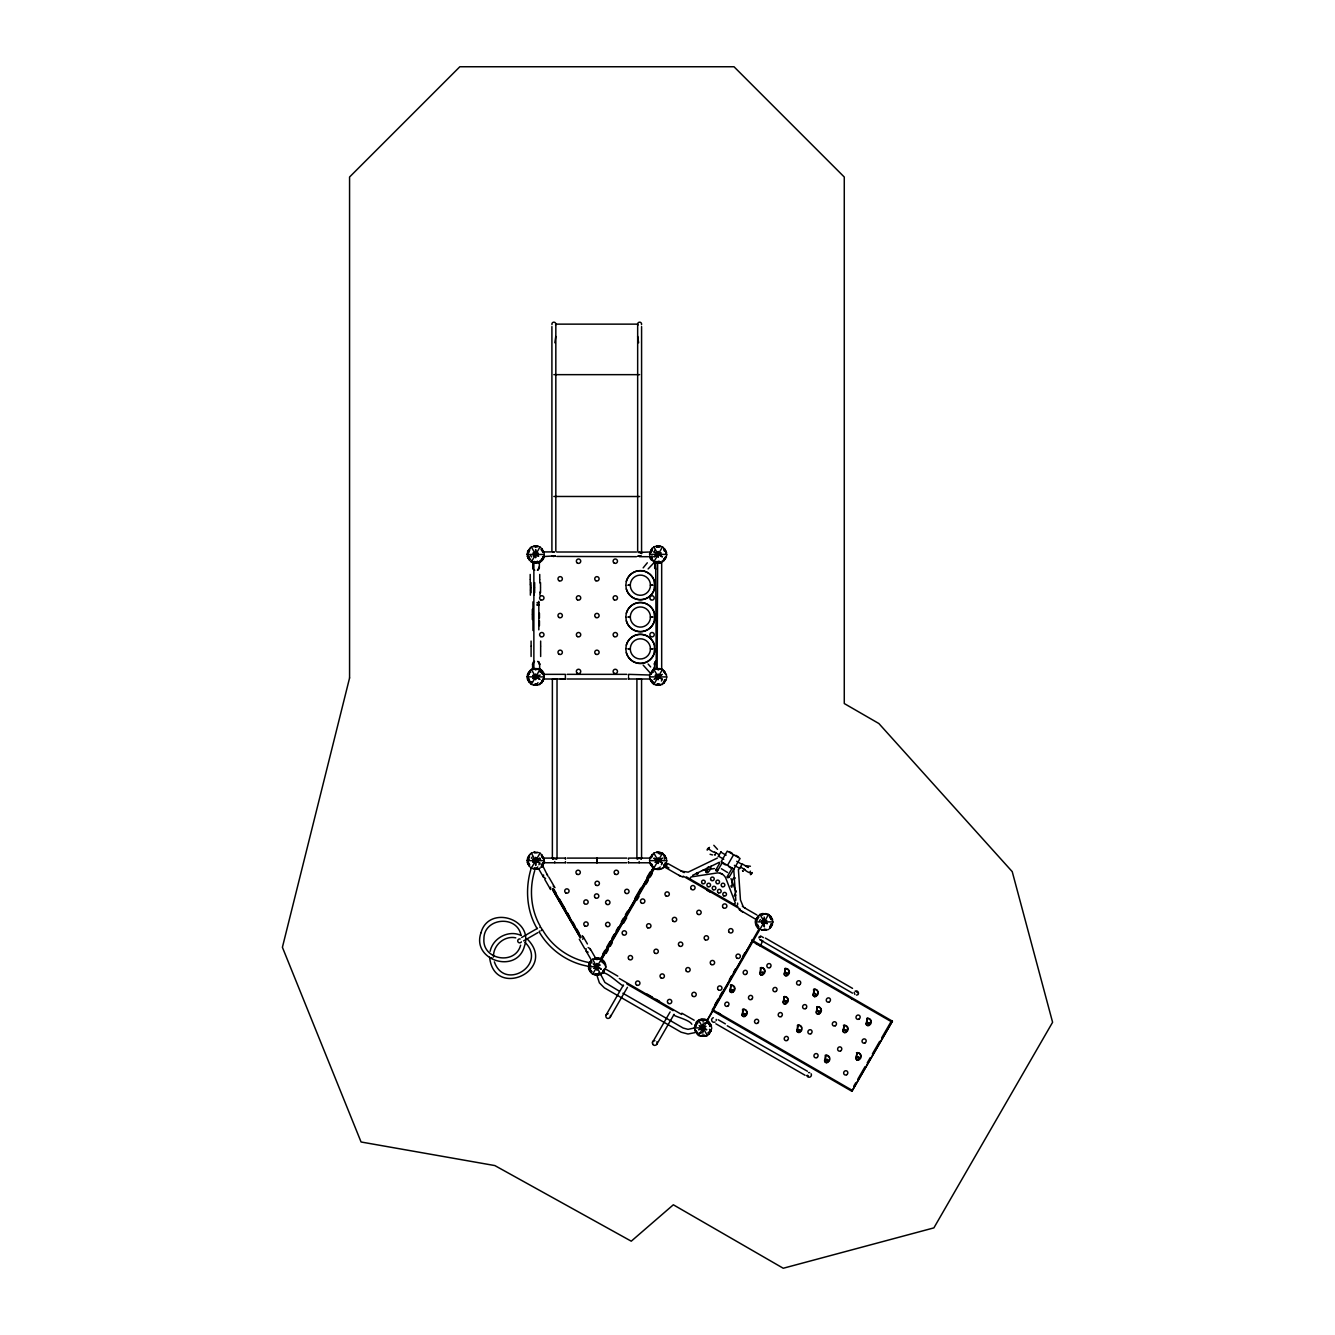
<?xml version="1.0" encoding="UTF-8"?>
<svg xmlns="http://www.w3.org/2000/svg" width="1335" height="1335" viewBox="0 0 1335 1335"><rect width="100%" height="100%" fill="white"/><g stroke="black" fill="none" stroke-linecap="round" stroke-linejoin="round"><path stroke-width="1.5" d="M529.311 681.768L528.527 680.082L529.628 682.936L529.327 680.216M529.327 672.306L528.276 673.841M542.01 550.804L542.01 549.586M542.01 681.484L543.061 679.966M542.01 672.022L542.811 673.708M547.884 876.127L542.01 864.329M542.01 857.003L542.01 855.785M590.621 971.58L589.836 969.911L590.938 972.764L589.853 970.946L592.072 971.58M590.637 963.052L590.637 962.118M603.32 971.313L604.371 969.777M603.32 963.052L603.32 961.851M641.568 858.555L641.568 679.165M651.83 559.265L651.029 557.579M651.83 550.721L651.83 549.803M651.83 681.768L651.029 680.082L652.131 682.936L651.83 680.216L651.43 681.768L653.266 681.768M651.83 673.224L651.83 672.306M651.83 865.531L651.83 864.312M651.83 856.069L650.779 857.587L652.548 854.183L649.911 858.438C649.861 855.034 653.649 858.388 651.029 856.603M654.35 669.502L654.834 662.027M654.567 562.569L655.618 569.377M655.669 562.152L656.286 668.718A10.029 7.559 35.5 0 0 655.585 668.985L654.617 669.286L654.35 667.717M654.918 568.46L654.767 561.401M664.513 681.484L665.564 679.966L663.795 683.37L666.432 679.098L664.062 681.484M664.513 672.022L665.314 673.708M664.513 558.981L665.564 557.446L663.795 560.867L665.347 558.547M664.513 550.738L664.513 549.519M664.513 865.247L664.513 864.329M664.513 855.785L665.314 857.471M696.72 1032.839L696.72 1031.621M696.736 1024.295L696.736 1023.378M709.402 1032.556L710.47 1031.037M709.419 1023.094L710.22 1024.779M757.913 926.774L757.112 925.105M757.93 917.312L756.878 918.847M534.484 669.219L534.484 669.219A10.029 7.559 35.5 0 0 533.85 669.386L533.499 669.502M717.629 870.737L717.229 869.435L715.894 869.819L716.294 871.154L717.479 870.954L722.452 862.393M703.044 1031.254L703.094 1024.629M764.288 918.58L764.187 926.49M527.075 554.793L527.125 553.491M527.075 677.245L527.125 675.927M527.075 860.992L527.125 859.69M544.196 555.427L544.263 554.108M544.196 677.863L544.263 676.545M588.385 967.057L588.435 965.756M605.506 967.675L605.573 966.373M649.578 554.726L649.628 553.424M649.578 677.245L649.628 675.927M649.578 860.992L649.628 859.69M666.716 555.36L666.782 554.042M666.716 677.863L666.782 676.545M666.716 861.626L666.782 860.307M694.484 1028.317L694.534 1026.999M711.605 1028.935L711.672 1027.616M755.677 922.251L755.727 920.95M772.798 922.869L772.865 921.567M535.752 549.87L535.635 557.746L535.652 554.492L531.363 546.966M535.585 865.247L535.702 857.32L535.736 865.531M538.723 569.394L539.307 566.991M539.457 669.452L539.524 668.151M654.584 563.003L654.651 562.085L654.651 563.12M654.367 664.263L656.219 660.975L655.335 661.459M735.902 895.101L734.267 895.885L734.867 894.166M532.849 562.519L533.316 569.211M538.339 569.811L537.438 570.262L539.357 567.141M539.59 668.301C539.006 670.787 541.042 661.726 537.671 661.409L538.556 661.893M654.45 664.163L654.35 663.278M752.239 872.556C747.266 877.329 754.575 872.406 750.487 873.04A4.889 1.335 30 0 1 744.496 869.569L743.512 868.801M533.299 662.127L532.548 664.546L534.484 661.376L533.583 661.86M758.981 937.954L760.549 935.968L763.403 937.621M854.166 992.339L854.851 994.425M493.533 957.028C492.832 945.43 504.396 935.318 515.794 937.837M539.307 568.042L539.39 561.718M732.181 868.05L727.358 876.411L727.708 877.729L729.06 877.379L740.074 858.488L727.275 851.113L721.15 861.709L733.95 869.102M544.33 861.325L541.877 866.749M544.546 861.592L542.06 866.932M625.915 584.897L626.282 581.409A14.585 14.585 0 0 1 654.45 581.409L654.45 588.952A14.585 14.585 0 0 1 626.282 588.952L625.915 585.481M625.898 648.593L626.282 645.122A14.585 14.585 0 0 1 654.45 645.122L654.384 652.648A14.585 14.585 0 0 1 626.282 652.665L625.831 648.593M650.462 585.181L652.598 585.181L650.462 585.181A10.079 10.079 0 0 0 635.327 576.453A10.079 10.079 0 0 0 635.327 593.925A10.079 10.079 0 0 0 650.462 585.181L652.615 585.181M650.462 617.037L652.598 617.037L650.462 617.037A10.079 10.079 0 0 0 635.327 608.309A10.079 10.079 0 0 0 635.327 625.765A10.079 10.079 0 0 0 650.462 617.037L652.615 617.037M654.817 585.481L654.367 588.935A14.501 14.501 0 0 1 626.365 588.935M650.462 648.893L652.598 648.877L650.462 648.893A10.079 10.079 0 0 0 635.327 640.149A10.079 10.079 0 0 0 635.327 657.621A10.079 10.079 0 0 0 650.462 648.893L652.615 648.893M658.422 561.418L658.272 562.669L659.674 561.518M535.418 669.769L535.569 668.618L538.456 668.802M535.919 684.021L535.769 685.172L537.171 684.037M657.921 669.769L658.072 668.618L660.975 668.802M596.728 959.581L596.912 958.43L594.843 958.73M658.422 684.021L658.188 685.105L660.391 685.155L657.137 684.304M597.229 973.849L597.079 975.001L598.481 973.849M702.811 1020.841L702.978 1019.69L705.865 1019.857L704.046 1019.656M703.328 1035.092L703.161 1036.194L702.043 1035.376M531.43 867.483C525.055 887.491 526.274 910.453 537.137 928.643M534.751 870.587C529.01 888.943 530.713 909.886 540.458 926.54M554.843 342.795L555.76 336.453M528.727 552.189L528.46 550.354M542.878 558.514L543.912 556.662L541.276 560.934L543.245 557.846L542.594 556.712M541.693 680.7L542.878 681L542.594 679.165M541.71 866.582L543.061 864.83L541.042 864.362M665.397 558.447C662.677 557.579 666.632 559.365 666.432 556.595L664.062 558.981M604.154 969.394L602.586 973.182C606.257 971.797 601.618 968.993 604.204 970.762M665.381 864.763L666.432 862.861L663.795 867.133L665.915 863.962L665.097 862.911M709.836 1030.336L710.253 1032.105L708.685 1034.441L711.321 1030.169L709.803 1032.556L707.967 1032.556M770.562 925.255L770.996 926.507M490.129 951.288C492.882 938.038 508.635 929.611 521 935.418M729.06 877.379L729.027 876.411M760.533 945.931L762.686 940.508M708.485 866.732C701.309 874.559 710.003 875.026 711.104 866.131M664.329 559.065L665.748 556.361M541.559 865.247L543.545 862.694M541.559 866.448L543.896 862.794M543.545 874.959L543.545 877.295L545.564 878.463M550.587 887.158L550.587 889.494L544.763 879.415M586.115 948.701L586.115 951.021L590.838 959.197M650.996 551.338L650.596 552.289A7.843 7.843 0 0 0 650.329 554.325M707.5 872.372L707.116 871.054M730.846 885.856C733.683 891.763 729.661 876.561 735.368 878.029M732.631 991.688L732.281 991.972A1.902 1.786 -60 0 1 730.145 989.118L731.163 984.98A3.671 3.438 -60 0 1 732.631 991.688L733.132 991.972A3.671 3.438 -60 0 0 731.663 985.263L730.379 985.23M733.082 991.988L732.765 992.255A1.902 1.786 -60 0 1 730.629 989.402L730.812 985.397M746.565 1013.632A3.671 3.438 -60 0 1 744.863 1015.852L744.496 1016.135A1.902 1.786 -60 0 1 742.36 1013.282L743.395 1009.143A3.671 3.438 -60 0 1 746.732 1012.698M764.02 972.881A3.671 3.438 -60 0 1 762.686 974.233L762.335 974.517A1.902 1.786 -60 0 1 760.199 971.663L761.234 967.525A3.671 3.438 -60 0 1 764.404 972.014M743.078 1009.677L743.879 1009.427A3.671 3.438 -60 0 1 745.347 1016.135L744.997 1016.419A1.902 1.786 -60 0 1 742.861 1013.565L742.544 1009.26M760.867 967.925L761.718 967.808A3.671 3.438 -60 0 1 763.186 974.517L762.836 974.8A1.902 1.786 -60 0 1 760.7 971.947L760.383 967.641M787.049 975.084L786.682 975.368A1.902 1.786 -60 0 1 784.546 972.514L785.581 968.376A3.671 3.438 -60 0 1 787.049 975.084L787.533 975.368A3.671 3.438 -60 0 0 786.065 968.659L784.73 968.509M787.483 975.401L787.183 975.651A1.902 1.786 -60 0 1 785.047 972.798L785.214 968.793M785.948 1003.186L785.581 1003.469A1.902 1.786 -60 0 1 783.445 1000.616L784.479 996.477A3.671 3.438 -60 0 1 785.948 1003.186L786.432 1003.469A3.671 3.438 -60 0 0 784.98 996.761L783.678 996.744M786.398 1003.503L786.081 1003.753A1.902 1.786 -60 0 1 783.945 1000.9L784.129 996.895M801.033 1030.386A3.671 3.438 -60 0 1 799.698 1031.721L799.348 1032.005A1.902 1.786 -60 0 1 797.212 1029.151L798.23 1025.013A3.671 3.438 -60 0 1 801.501 1027.633M797.879 1025.43L798.731 1025.297A3.671 3.438 -60 0 1 800.199 1032.005L799.832 1032.289A1.902 1.786 -60 0 1 797.696 1029.435L797.429 1025.28M817.604 993.624A3.671 3.438 -60 0 1 815.885 995.843L815.535 996.127A1.902 1.786 -60 0 1 813.399 993.273L814.417 989.135A3.671 3.438 -60 0 1 817.37 990.887M814.066 989.552L814.917 989.419A3.671 3.438 -60 0 1 816.386 996.127L816.019 996.411A1.902 1.786 -60 0 1 813.883 993.557L813.566 989.268M817.804 1013.916A1.902 1.786 -60 0 1 816.586 1010.779L817.621 1006.64A3.671 3.438 -60 0 1 819.089 1013.348L819.573 1013.632A3.671 3.438 -60 0 0 818.105 1006.924L816.77 1006.757M819.523 1013.649L819.223 1013.916A1.902 1.786 -60 0 1 817.087 1011.062L817.304 1007.191M829.269 1059.64A3.671 3.438 -60 0 1 827.55 1061.859L827.199 1062.143A1.902 1.786 -60 0 1 825.063 1059.289L826.081 1055.151A3.671 3.438 -60 0 1 829.352 1057.771M825.731 1055.568L826.582 1055.434A3.671 3.438 -60 0 1 828.05 1062.143L827.683 1062.426A1.902 1.786 -60 0 1 825.547 1059.573L825.23 1055.267M843.269 1029.318L844.287 1025.197A3.671 3.438 -60 0 1 845.756 1031.905L845.389 1032.189A1.902 1.786 -60 0 1 843.269 1029.335L843.77 1029.602A1.902 1.786 -60 0 0 845.889 1032.472L846.256 1032.189A3.671 3.438 -60 0 0 844.788 1025.48L843.436 1025.313M843.77 1029.602L843.987 1025.747M868.952 1024.88L868.584 1025.163A1.902 1.786 -60 0 1 866.448 1022.31L867.483 1018.171A3.671 3.438 -60 0 1 868.952 1024.88L869.435 1025.163A3.671 3.438 -60 0 0 867.984 1018.455L866.682 1018.421M869.402 1025.18L869.085 1025.447A1.902 1.786 -60 0 1 866.949 1022.593L867.133 1018.588M860.124 1057.987A3.671 3.438 -60 0 1 858.789 1059.339L858.422 1059.623A1.902 1.786 -60 0 1 856.302 1056.753L857.32 1052.614A3.671 3.438 -60 0 1 860.508 1057.12M542.878 680.95L541.292 683.37L543.912 679.098L542.844 680.917M542.878 864.713L541.292 867.133L543.912 862.861L542.844 864.679M771.48 925.956L772.514 924.12L771.446 925.923L770.946 923.72M720.082 873.24L722.469 873.958M520.633 945.197C515.21 965.672 482.085 959.882 483.921 938.789C483.854 917.612 517.346 914.609 521.034 935.468M892.414 1021.175L851.88 1091.279L892.414 1021.175L751.739 939.94M528.91 552.089L530.045 547.984L527.408 552.239L529.327 549.87M528.91 674.525L530.045 670.42L527.408 674.692L528.944 672.306L530.763 672.306M541.593 680.933L542.811 680.95L541.559 681.484M529.361 857.32L528.56 856.569L530.045 854.183L527.408 858.438L529.611 856.82M542.878 864.73L542.594 862.911M589.386 963.319L590.938 962.885M529.244 556.411L528.326 557.98L529.628 560.5L529.211 557.563M531.347 561.935L539.891 547.15M542.594 551.639L541.71 548.418L544.079 552.823L541.576 549.586M536.703 562.385L537.438 561.151M534.4 669.352L537.237 668.568M528.743 679.699L529.244 678.847M531.347 684.371L539.774 669.82M542.594 674.092L541.71 670.854L544.079 675.26L541.576 672.022M537.438 683.587L537.988 682.619M654.934 550.254L653.916 552.023L662.427 556.762M656.903 546.833L660.975 546.282L658.122 546.098L658.989 546.599M651.246 557.196L652.131 560.433L651.096 558.564L652.314 557.196M651.48 556.778L652.014 555.877M653.85 561.868L662.477 546.966M531.397 858.288L532.098 857.087M534.617 852.715L538.456 852.564M528.977 863.044L528.326 864.179L529.628 866.699L529.211 863.762M531.347 868.134L539.991 853.182M542.594 857.838L541.71 854.617L544.079 859.022L541.576 855.785M536.703 868.584L532.865 868.768M536.937 868.201L537.705 866.882M538.906 864.78L539.557 863.662M656.903 669.352L659.757 668.568M653.85 684.371L662.494 669.419M659.674 684.037L659.023 685.172L655.368 685.005M661.409 681.034L662.06 679.915M593.09 963.703L601.234 969.093M590.053 969.527L590.821 968.192M602.803 953.941L604.855 950.37M606.908 946.815L609.995 941.475M612.047 937.904L614.1 934.35M616.169 930.779L618.222 927.224M621.309 921.884L623.362 918.313M625.414 914.759L627.467 911.204M634.676 898.722L640.833 888.042M647.008 877.362L650.095 872.022M597.279 959.565L596.879 958.43L594.776 958.463L600.75 959.181L653.616 867.633L650.062 862.794L628.702 862.76M653.883 867.583L600.85 959.448L599.115 958.73M600.95 959.765L654.083 867.533M653.866 868.084L662.494 853.182M592.657 974.183L601.201 959.414M654.5 868.401L601.551 959.648M606.14 953.407L608.193 949.853M610.245 946.298L612.298 942.744M623.578 923.186L626.666 917.863M636.928 900.09L638.981 896.536M646.157 884.087L648.209 880.533M650.262 876.978L652.314 873.424M604.121 963.52L603.019 960.666L605.406 965.088C604.538 961.15 602.319 964.421 603.72 961.851L602.886 961.851M664.329 859.173L664.863 858.255M665.097 857.838L664.213 854.617L665.264 856.536L664.079 857.854M598.748 973.399L599.298 972.447M659.44 868.201L660.208 866.882M661.409 864.78L662.427 863.027L653.916 858.288M606.157 1014.9L623.378 985.046C624.713 989.318 608.076 971.947 602.953 972.931M610.178 1017.22L627.45 987.316M718.23 856.569L721.05 851.697M715.894 869.819L719.765 863.128M727.475 865.364L733.599 854.75M727.375 877.412L727.241 876.828M739.44 868.835L742.26 863.945L748.451 867.516L745.314 865.681L750.42 866.248M749.769 872.422L750.487 871.154M652.832 1041.851L670.103 1011.947M656.87 1044.17L674.092 1014.333C670.137 1015.551 689.394 1019.289 691.847 1024.245M756.311 919.648L739.023 909.502M762.502 915.209L763.42 913.641M701.809 1020.424L704.096 1020.557M757.579 924.304L756.928 925.439L758.23 927.959L757.913 925.222M759.648 920.75L760.333 919.548M696.152 1030.77L697.037 1034.008L695.986 1032.122L697.638 1032.839M715.026 1004.421L718.113 999.097M720.166 995.543L722.218 991.988M729.394 979.54L731.447 975.985M733.499 972.431L735.552 968.876M742.727 956.444L744.78 952.89M706.866 1020.691L758.981 929.027L760.266 928.693M712.189 1010.044L752.289 941.108M706.966 1021.091L759.298 930.462M759.932 929.377L768.593 914.425M698.739 1035.443L707.4 1020.491M770.946 919.515L771.613 918.38L770.312 915.86L772.681 920.282L770.996 917.045M709.502 1026.014L710.404 1024.446L709.102 1021.926L709.419 1024.646M765.539 929.46L761.467 930.011L766.474 930.161M704.58 1035.109L703.144 1036.26L702.777 1035.126M853.666 1086.373L855.752 1082.768M857.821 1079.164L865.097 1066.565M867.183 1062.96L870.303 1057.554M872.372 1053.949L879.665 1041.35M881.734 1037.746L891.096 1021.542M736.269 890.896L736.202 892.08M643.153 567.876L647.308 562.803M637.212 859.273L639.181 858.105L641.217 859.223M542.661 864.596L541.393 866.265A7.843 7.843 0 0 0 543.245 862.744M582.727 939.306L583.412 937.671L582.244 935.651M652.014 549.586L651.38 550.387A7.843 7.843 0 0 1 652.631 548.785M705.781 871.421L706.883 870.971M542.811 558.514L541.559 559.048M651.046 856.586L652.281 856.069M665.281 864.746L664.062 865.247M604.138 970.745L605.222 968.926L602.869 971.313M757.596 920.082L756.678 918.513L758.647 915.443L756.027 919.698L757.546 917.312L758.847 917.312M709.119 1031.805L710.771 1031.304L709.469 1029.318M648.126 568.927L654.417 562.285M542.744 550.27L541.109 549.786M665.514 550.871L664.213 548.351L666.582 552.757L665.297 550.17L664.513 551.071M664.079 672.022L666.582 675.26C663.929 671.004 665.481 675.009 664.213 670.854L665.514 673.374M664.63 857.554L665.297 856.436L666.599 859.022L664.079 855.785M710.153 1023.795L706.866 1023.094M597.079 958.013L600.65 958.88L653.316 867.683L651.096 864.83L652.131 864.446M590.637 970.028L589.886 970.895L590.938 970.495M770.612 918.58L771.363 917.796M757.129 917.846L757.963 918.563M727.258 1025.764L807.425 1071.254M856.469 1052.748L857.821 1052.915A3.671 3.438 -60 0 1 859.289 1059.623L858.922 1059.907A1.902 1.786 -60 0 1 856.786 1057.053M786.115 972.547L786.415 973.832L786.782 972.531M826.632 1059.322L826.916 1060.607L827.299 1059.306M857.721 1056.919L858.822 1057.187L857.821 1058.004M737.604 903.094L737.604 904.796M553.591 858.388L552.723 859.223A2.32 2.32 0 0 1 553.591 858.388L556.728 859.273M555.393 555.861L544.68 556.478M653.983 556.895L658.122 554.392L662.093 556.762M653.983 679.398L657.855 677.045M662.36 674.392L655.268 678.53M655.268 862.293L657.855 860.808M662.36 858.155L655.301 862.277M594.108 968.392L599.849 965.021M535.352 554.609C527.425 559.231 543.912 549.686 535.986 554.292M535.352 677.045L532.798 678.58L540.224 675.026M763.954 922.068C756.061 926.674 771.78 917.612 765.088 921.417M521.651 937.487L537.504 928.326M523.62 940.875L537.871 932.648M594.809 959.097L595.811 958.513L590.137 948.701L588.134 947.533M528.276 551.388L529.327 550.788M657.371 562.168L659.223 562.319M536.47 669.102L534.617 668.968M534.851 684.688L536.703 684.822M658.989 669.102L657.12 668.968L657.638 563.003M657.371 684.688L659.223 684.822M529.327 856.987L528.276 857.587L528.51 856.603M597.78 958.93L595.927 958.78M596.161 974.5L598.013 974.65M771.663 924.971L769.678 926.507M703.879 1020.174L702.026 1020.04M702.26 1035.76L704.112 1035.893M596.962 966.757L594.108 968.342M658.989 553.892L661.075 552.757L654.15 556.612M536.486 676.394L538.572 675.26M658.989 676.394L661.075 675.26M658.989 860.157L662.193 858.438M599.882 965.072L596.995 966.673L588.385 966.707M700.207 1029.585L705.981 1026.331L698.522 1029.836M531.08 547.183L532.231 546.566M653.583 547.116L654.734 546.516M661.609 562.269L662.777 561.668M531.08 669.619L532.231 669.019M539.106 684.772L540.258 684.171M653.583 669.619L654.734 669.019M661.609 684.772L662.777 684.171M531.08 853.382L532.231 852.765M539.106 868.534L540.258 867.934M653.583 853.382L654.734 852.765M661.609 868.534L662.777 867.934M592.39 959.448L593.541 958.83M600.416 974.583L601.584 973.999M759.665 914.642L760.833 914.024M767.692 929.777L768.86 929.193M698.472 1020.691L699.64 1020.09M539.674 858.438L532.798 862.277L539.857 858.155L540.542 859.356M640.9 556.211L638.113 556.211M717.379 858.038L688.192 872.139L681 871.154M692.565 875.359L719.348 862.26M785.18 1000.582C783.228 1002.702 788.551 1002.151 785.531 1000.566M814.967 993.323C815.535 994.642 816.803 993.507 815.251 994.592M607.024 1014.016L608.193 1013.682M653.699 1040.966L654.868 1040.632M492.064 957.963L490.88 957.812M538.622 562.085L539.307 563.554M555.26 678.931L554.042 678.898M855.151 991.087C858.188 989.402 860.274 995.209 856.486 995.126M664.213 550.654L665.264 550.27L664.079 549.519M541.71 673.157L542.844 672.74L542.01 673.574L541.109 672.223M552.106 555.861L555.126 556.094M638.147 552.473L648.626 552.039M638.13 556.228L640.867 556.228M529.628 558.247L528.927 559.332L528.527 557.646M652.264 559.265L651.029 558.597L651.714 557.496M529.628 680.683L528.927 681.768L531.864 681.768M529.628 864.446L528.927 865.531L528.527 863.845M709.119 1024.179L710.253 1023.811L711.488 1026.331L710.17 1023.845M694.534 1027.95L688.009 1029.352L683.203 1028.05L622.911 993.24M694.968 1032.622L688.009 1034.024L681.15 1032.205L604.371 987.867L599.382 982.86L596.628 974.383M658.188 562.586L660.391 562.636L657.554 562.519L656.903 561.384M658.222 685.189L657.871 684.054M659.44 853.666L658.072 852.381L660.975 852.564M655.368 868.768L659.023 868.918L658.172 867.984L657.554 868.768L660.391 868.901L658.188 868.851M552.907 552.056L554.609 552.056M639.899 678.898L638.681 678.931M702.477 870.42L714.409 868.551M638.864 552.123L641.568 553.257L641.584 326.591M594.659 958.046L600.55 958.563M594.726 958.296L596.912 958.246M594.893 958.88L599.081 958.88M533.449 668.651L535.569 668.668L533.449 668.651M655.969 668.651L659.206 669.486M766.474 930.145L763.453 929.694M655.952 668.651L658.155 668.685L658.472 669.736M659.507 561.434L657.888 561.518L658.272 562.669M556.745 552.006L636.528 552.023M656.586 562.736L658.172 562.686L655.368 562.502M534.083 685.239L535.769 685.172L532.865 685.005M537.254 852.314L536.286 852.531M534.083 869.002L537.888 868.901L534.634 868.05M599.765 958.613L596.879 958.43L598.013 959.314M594.175 974.817L599.181 974.967L596.361 974.834L595.71 973.699M656.603 685.222L658.172 685.189M659.757 852.314L658.172 852.364M656.603 868.985L658.172 868.952M765.239 913.591L767.058 913.808L762.051 913.657L764.888 913.791M595.393 975.051L597.079 975.001L596.678 973.866M536.52 562.719L532.865 562.569L537.888 562.702L535.051 562.569L534.4 561.434M542.878 551.939L553.758 551.889M553.858 374.651L639.615 374.651M553.858 496.47L639.615 496.52M658.756 563.003L661.676 563.003L661.676 668.968L659.957 668.968M536.987 602.569L538.823 602.569M536.987 604.204L538.823 604.204M536.987 605.272L538.823 605.272M539.59 664.596L539.524 663.679L539.524 664.697M538.522 669.119L533.866 669.119L533.866 562.536M567.125 674.342L626.816 674.342M565.239 678.998L544.046 678.998L544.046 674.342L565.373 674.342L565.373 678.998L560.316 678.998M567.041 678.998L626.899 678.998M628.702 678.998L649.895 678.998M565.373 858.105L544.046 858.105L544.046 862.76L565.239 862.76M567.125 858.105L626.816 858.105M649.895 858.105L628.568 858.105L628.535 859.273M567.041 862.76L626.899 862.76M652.281 549.803L649.911 552.189L652.131 550.554M649.745 554.375L666.599 554.392M527.025 554.442L544.296 554.459M639.498 556.678L648.626 556.695M529.761 559.332L530.746 559.332M654.3 667.867L654.35 668.702M540.041 672.022L541.092 672.022M653.266 672.306L651.447 672.306L649.911 674.692C652.832 671.388 649.878 674.676 652.548 670.42L650.779 673.841M527.075 676.878L544.296 676.912M649.745 676.895L666.599 676.912M527.025 860.641L544.296 860.658M649.745 860.641L666.599 860.658M652.264 865.531L649.745 862.277L652.131 866.699L649.845 862.861M769.694 917.028L771.413 918.714M755.627 921.901L772.898 921.918M758.831 926.774L757.162 926.023M601.351 961.834L602.402 961.834M592.072 962.118L590.254 962.118L588.718 964.504L591.355 960.232L589.803 962.568L590.671 963.369M702.994 1023.094L705.03 1023.094M697.654 1023.378L696.353 1023.378L694.817 1025.764L697.454 1021.492L695.485 1024.562L696.403 1026.148M695.135 1027.967C708.051 1026.915 711.522 1034.074 699.139 1025.597M699.273 1032.839L700.491 1032.839M701.109 1032.839L703.144 1032.839M636.511 556.678L556.745 556.428M734.133 904.446L735.318 902.961L725.623 877.696A9.295 9.295 0 0 0 717.696 872.873L691.029 876.928L689.861 878.947M712.523 854.934L710.07 854.283M659.19 546.616L656.152 546.749A7.843 7.843 0 0 1 660.208 546.749M588.134 952.189L586.115 951.021M761.351 940.207L759.715 939.49M528.443 550.404L529.611 550.621M709.469 847.391C704.58 854.45 708.802 844.938 709.052 849.11A4.889 1.335 30 0 0 715.059 852.581L716.211 853.048M529.611 673.057L528.46 672.79L528.727 674.626M664.213 864.496L665.331 864.696M537.438 669.202L537.671 669.252A10.029 7.559 -35.5 0 1 538.305 669.419L538.556 669.502M590.103 962.719C570.546 959.515 552.356 947.082 542.544 929.844M587.116 966.056C567.358 962.368 549.202 949.385 539.223 931.947M701.993 1019.489L703.361 1020.808M706.682 1019.773L704.446 1019.089A8.944 8.944 0 0 0 696.069 1022.276M639.515 552.023L641.718 553.641M552.39 556.094L553.758 556.545M760.516 974.583L761.417 975.034M813.716 996.21L814.617 996.644M783.779 1003.553L784.68 1003.987M730.462 992.038L731.363 992.489M856.619 1059.69L857.521 1060.14M825.38 1062.209L826.282 1062.66M713.808 845.289L717.512 849.344M684.204 872.623L667.767 863.511L665.447 867.533L679.799 875.827M678.948 875.326L682.986 877.145M553.207 886.073L554.843 887.725M759.164 936.886L760.232 937.337M756.378 944.145L757.362 944.563M758.964 945.263L760.249 945.814M721.401 868.735L727.592 872.506M655.285 675.26L662.427 679.265M539.924 679.265L532.765 675.26L539.59 679.265M539.924 863.027L532.765 859.006L539.59 863.027M700.174 1026.331L703.044 1027.933M681.835 1013.198L694.183 1020.224M654.584 868.751L654.868 868.901A8.944 8.944 0 0 0 665.347 865.931L668.935 867.934M729.377 851.613L732.114 853.198M735.852 855.351L738.589 856.92M720.8 852.114L726.106 855.184M736.72 861.309L742.026 864.379M714.609 852.114L719.248 854.8M740.474 867.049L745.114 869.736M718.48 856.152L723.77 859.223M734.383 865.347L739.69 868.401M722.652 863.278L725.372 864.863M729.11 867.016L731.847 868.601M744.396 907.75L756.828 914.926M686.34 876.845L737.871 906.598M683.17 876.144L740.074 909.001M706.983 890.328L710.537 892.381M765.356 938.054L852.531 988.384M856.302 991.755L858.338 992.94M760.199 939.857L852.514 993.157M851.363 998.53L852.498 999.181M752.039 941.242L891.43 1021.742M856.302 1056.753L856.97 1053.031M712.873 1009.877L851.93 1090.161M713.04 1011.112L851.93 1091.296M718.18 1019.74L725.372 1023.878M807.375 1075.259L808.359 1075.826M715.86 1023.778L805.088 1075.292M605.306 968.91L617.821 976.135M647.091 994.091L652.414 997.162M655.969 999.214L659.523 1001.267M619.307 978.472L681.601 1014.433M626.866 983.962L673.074 1010.645M619.357 991.187L604.905 982.443L592.69 959.281M657.12 546.449L658.188 547.066M535.669 547.133L534.818 546.182L538.472 546.349L535.619 546.165L536.47 546.666M764.254 929.227L765.305 929.844M758.981 929.027L758.714 928.86A8.944 8.944 0 0 1 755.41 920.549M533.116 568.894L532.849 568.042M655.335 675.226L662.093 679.265M538.839 662.16L539.524 663.629M594.142 965.038L600.9 969.077M662.177 546.783L663.278 547.467M653.065 561.301L654.167 562.018M539.674 546.849L540.775 547.534M530.562 561.367L531.664 562.068M662.177 669.286L663.278 669.986M653.065 683.804L654.167 684.521M539.674 669.286L540.775 669.986M530.562 683.804L531.664 684.521M768.259 914.291L769.377 914.992M662.177 853.048L663.278 853.732M759.164 928.81L760.266 929.527M653.065 867.566L654.167 868.284M539.674 853.048L540.775 853.732M530.562 867.566L531.664 868.284M707.066 1020.357L708.184 1021.041M600.984 959.097L602.085 959.798M591.872 973.616L592.974 974.333M654.25 552.023L658.122 554.392L653.883 546.949M662.093 863.027L654.25 858.288M533.816 569.778L534.718 570.262L533.533 569.511M742.343 906.181L745.247 908.234M739.874 909.986L742.661 912.122M652.982 867.75L649.594 862.927M546.716 874.108L547.567 874.959M718.113 1012.564L719.014 1013.265M719.932 1013.966L720.85 1014.667M761.601 972.798L763.169 972.214L761.434 972.481M651.864 551.055L650.963 550.287L652.548 547.917L650.579 550.988L651.246 552.123M602.152 959.431L603.854 961.033A8.944 8.944 0 0 1 605.823 967.591M651.263 674.125L643.153 665.097M540.692 670.654L542.728 673.274M650.662 666.933L648.126 664.046M650.979 558.531L649.761 556.011L651.08 558.497M527.726 939.523C557.413 970.328 493.967 999.765 489.611 957.195M525.055 942.41C547.517 964.354 504.663 991.538 494.367 961.867M654.651 566.574L654.651 567.592M532.849 566.958L532.765 562.97M664.346 549.586L664.964 550.404A7.843 7.843 0 0 0 663.712 548.785M743.194 906.665L740.441 899.873L738.405 869.502M769.694 917.228L770.295 918.146M548.802 877.078L554.626 887.158M583.095 936.503L587.417 943.962M554.159 889.828L556.211 893.382M559.298 898.722L565.473 909.419M567.525 912.973L569.578 916.544M572.665 921.884L574.717 925.439M576.787 929.01L578.839 932.564M553.324 889.127L581.092 937.203M553.057 889.143L579.891 935.635M552.79 889.177L579.74 935.852M552.39 889.21L580.541 937.971M553.04 890.578L579.674 936.719M538.823 869.118L543.545 877.295M579.273 939.172L584.88 948.901M653.866 669.419L658.172 676.895M759.949 914.425L764.271 921.901M530.462 555.193L531.48 556.962M653.866 853.165L658.172 860.658M536.703 669.486L535.635 668.685L535.969 669.736M531.363 669.419L535.669 676.895M534.634 684.304L537.888 685.155L535.368 684.054M698.756 1020.474L707.383 1035.459M531.363 853.165L535.669 860.658M590.304 964.888L590.854 965.856M528.493 857.971L529.261 859.306M665.347 551.355L665.748 552.289A7.843 7.843 0 0 1 666.015 554.325L665.748 552.306M590.137 948.701L590.454 949.869M656.887 1041.801L657.187 1042.985A2.436 2.436 0 0 1 656.002 1045.055L654.817 1045.388A2.436 2.436 0 0 1 652.631 1044.154M652.815 1044.22L652.515 1043.035M730.963 878.58L735.401 890.161M638.631 342.795L637.663 336.27M654.817 584.897L654.367 581.426A14.501 14.501 0 0 0 626.365 581.426M625.915 617.321L626.282 620.808A14.585 14.585 0 0 0 654.45 620.808L654.45 613.266A14.585 14.585 0 0 0 626.282 613.266L625.831 617.337M654.817 616.753L654.367 613.282A14.485 14.485 0 0 0 626.382 613.282M610.445 1015.418L610.512 1016.035A2.436 2.436 0 0 1 609.311 1018.104L608.143 1018.438A2.286 2.286 0 0 1 606.123 1017.27L605.823 1016.085A2.436 2.436 0 0 1 606.524 1014.4M532.615 669.135L532.615 663.645M539.307 562.552L539.357 563.403M733.783 870.019L735.819 900.324M764.187 917.028L764.338 926.79M703.044 1024.646L703.094 1031.287M535.585 549.569L535.685 554.108M658.188 554.042C658.155 544.83 658.188 563.821 658.155 554.743M658.188 676.545C658.155 667.333 658.188 686.34 658.155 677.245M658.188 860.307C658.155 851.096 658.188 870.086 658.155 861.008M535.685 676.545C535.635 667.333 535.685 686.34 535.635 677.245M654.918 616.737L654.45 620.808A14.485 14.485 0 0 1 626.382 620.792M654.918 648.593L654.45 652.665A14.501 14.501 0 0 1 626.365 652.648M649.895 675.026L628.568 674.342L628.568 676.077M639.181 861.592L639.181 862.76M637.663 551.171L637.663 324.138L555.827 324.138L555.827 551.171M636.912 679.165L636.912 858.388M628.568 677.279L628.568 678.998M628.535 861.592L628.535 862.76M597.129 858.105L597.129 862.76M596.812 858.105L596.812 862.76M565.406 858.105L565.406 859.273M565.406 861.592L565.406 862.76M557.029 679.165L557.029 858.388M554.759 861.592L554.759 862.76M552.373 679.165L552.373 858.555M551.906 326.591L551.906 551.171M540.658 641.05L540.658 645.956M540.658 646.34L540.658 656.503M540.525 582.594L540.525 587.5M540.525 587.884L540.525 592.773M539.74 574.434L539.74 579.34M539.774 579.757L539.774 582.894M539.924 592.039L539.924 595.16M539.44 613.249L539.44 618.155M539.44 620.792L539.44 625.681M538.823 601.317L538.823 629.853M534.651 582.594L534.651 587.5M534.651 587.884L534.651 592.773M534.033 592.072L534.033 595.16M532.949 601.851L532.949 630.504M532.331 609.294L532.331 614.167M532.331 614.634L532.331 619.507M530.98 582.594L530.98 587.5M530.98 587.884L530.98 592.773M531.096 641.05L531.096 645.956M531.096 646.34L531.096 656.503M530.362 584.997L530.362 589.886M530.362 590.27L530.362 595.16M530.195 574.434L530.195 579.34M530.212 579.774L530.212 584.663M664.964 864.513A7.843 7.843 0 0 1 663.712 866.131M652.631 866.131A7.843 7.843 0 0 1 651.38 864.513M650.596 858.555A7.843 7.843 0 0 1 654.25 853.799M658.172 852.748A7.843 7.843 0 0 1 665.748 858.555M537.688 868.284A7.843 7.843 0 0 1 533.633 868.284M528.877 864.629A7.843 7.843 0 0 1 528.093 858.689M541.209 855.168A7.843 7.843 0 0 1 543.245 858.689M604.605 968.776A7.843 7.843 0 0 1 593.107 973.532M591.488 972.297A7.843 7.843 0 0 1 591.488 961.2M595.01 959.164A7.843 7.843 0 0 1 599.065 959.164M602.569 961.2A7.843 7.843 0 0 1 604.605 964.721M771.847 923.87A7.843 7.843 0 0 1 769.811 927.391M766.29 929.41A7.843 7.843 0 0 1 764.271 929.677M758.714 927.391A7.843 7.843 0 0 1 756.695 923.87M756.695 919.815A7.843 7.843 0 0 1 758.714 916.294M760.349 915.042A7.843 7.843 0 0 1 771.847 919.815M710.704 1030.019A7.843 7.843 0 0 1 707.049 1034.792M705.147 1035.576A7.843 7.843 0 0 1 701.092 1035.576M699.206 1034.792A7.843 7.843 0 0 1 695.552 1030.019M695.552 1025.964A7.843 7.843 0 0 1 699.206 1021.208M701.092 1020.424A7.843 7.843 0 0 1 705.147 1020.424M707.049 1021.208A7.843 7.843 0 0 1 710.704 1025.964M543.245 556.345A7.843 7.843 0 0 1 539.59 561.117M537.688 561.902A7.843 7.843 0 0 1 535.669 562.168M533.633 561.902A7.843 7.843 0 0 1 531.747 561.117M528.093 556.345A7.843 7.843 0 0 1 528.877 550.404M533.633 546.749A7.843 7.843 0 0 1 537.688 546.749M541.209 548.785A7.843 7.843 0 0 1 543.245 552.289M664.964 558.247A7.843 7.843 0 0 1 662.093 561.117M660.208 561.902A7.843 7.843 0 0 1 656.136 561.902M654.25 561.117A7.843 7.843 0 0 1 651.38 558.247M626.365 645.139A14.501 14.501 0 0 1 654.384 645.139M652.314 1042.919A2.436 2.436 0 0 1 653.516 1040.866M709.536 1024.863A7.159 7.159 0 0 1 710.12 1026.632M543.245 678.981A7.843 7.843 0 0 1 539.59 683.754M537.688 684.538A7.843 7.843 0 0 1 533.633 684.538M528.093 678.981A7.843 7.843 0 0 1 530.129 671.422M533.633 669.386A7.843 7.843 0 0 1 537.688 669.386M539.59 670.17A7.843 7.843 0 0 1 543.245 674.926M664.964 680.75A7.843 7.843 0 0 1 662.093 683.62M660.208 684.404A7.843 7.843 0 0 1 656.136 684.404M654.25 683.62A7.843 7.843 0 0 1 651.38 680.75M651.38 672.907A7.843 7.843 0 0 1 654.25 670.036M656.136 669.252A7.843 7.843 0 0 1 660.208 669.252M662.093 670.036A7.843 7.843 0 0 1 664.964 672.907M811.096 1073.741A2.32 2.32 0 0 1 809.978 1077.061A2.32 2.32 0 0 1 806.841 1075.509M808.476 1072.656A2.32 2.32 0 0 1 809.694 1072.656M715.109 1021.993A2.32 2.32 0 0 1 711.805 1020.875A2.32 2.32 0 0 1 713.341 1017.737M716.194 1019.373A2.32 2.32 0 0 1 716.194 1020.574M817.688 991.755A3.671 3.438 -60 0 1 817.754 992.689M521.384 941.859A1.952 1.952 0 0 1 518.848 942.66A1.952 1.952 0 0 1 517.846 940.207A1.952 1.952 0 0 1 520.183 938.989M539.841 927.291A1.952 1.952 0 0 1 541.226 930.628M539.841 931.213A1.952 1.952 0 0 1 539.34 931.146M551.972 324.639A1.952 1.952 0 0 1 554.125 322.186A1.952 1.952 0 0 1 555.56 325.123M641 555.994A1.952 0.985 0 0 1 638.23 555.994M555.243 555.994A1.952 0.985 0 0 1 552.473 555.994M637.913 325.123A1.952 1.952 0 0 1 639.365 322.186A1.952 1.952 0 0 1 641.518 324.639M658.706 853.516A7.159 7.159 0 0 1 660.541 853.899M539.323 668.668A8.944 8.944 0 0 1 544.029 673.641M652.832 669.653A8.944 8.944 0 0 1 654.868 668.518M651.146 559.866A8.944 8.944 0 0 1 649.945 557.863M544.029 557.513A8.944 8.944 0 0 1 539.323 562.486M596.962 965.756C596.945 979.423 597.029 956.294 596.962 965.756M544.263 860.307L544.196 861.626L544.263 860.307M696.419 873.274C697.504 876.828 699.557 870.804 696.486 873.107M630.287 585.181L628.151 585.181L630.287 585.181M630.287 617.037L628.151 617.037L630.287 617.037M630.287 648.893L628.151 648.893L630.287 648.893M731.38 989.585L732.665 989.903L731.38 989.585M731.88 989.869L733.165 990.186L731.947 989.702M743.612 1013.749L745.381 1014.35L743.612 1013.749M744.096 1014.033L744.83 1013.549L744.096 1014.033M786.282 973.265L787.567 973.582L786.282 973.265M785.18 1001.367L785.914 1000.883L785.18 1001.367M798.447 1029.619L800.216 1030.219L798.447 1029.619M798.947 1029.902L799.014 1029.736M817.838 1011.246L819.607 1011.847L817.838 1011.246M818.322 1011.529L819.056 1011.046L818.322 1011.529M826.799 1060.04L828.084 1060.357L826.799 1060.04M844.504 1029.802L846.273 1030.403L844.504 1029.802M858.038 1057.52L859.306 1057.837L858.038 1057.52M867.7 1022.777L869.469 1023.378L867.7 1022.777M868.201 1023.061L868.918 1022.577L868.201 1023.061M480.984 932.781C471.205 960.332 516.728 974.583 524.405 946.365C534.2 918.814 488.66 904.563 480.984 932.781M349.57 677.946L282.403 947.299L361.067 1141.992L494.851 1165.572L631.255 1241.183L673.341 1204.787L783.245 1268.25L933.883 1227.883L1052.597 1022.276L1012.23 871.638L878.864 723.52L844.271 703.545L844.271 177.021L734 66.75L459.841 66.75L349.57 177.021L349.57 677.946M665.397 680.95L664.43 680.199L665.397 680.95M771.446 926.056L769.878 928.392L771.446 926.056M540.258 561.718L539.106 562.335L540.258 561.735M707.667 1035.242L706.499 1035.843L707.667 1035.242M703.161 1036.244L705.28 1036.227L703.161 1036.244M534.651 546.098L533.449 546.215L535.569 546.232L534.701 546.115M657.154 546.032L655.969 546.148L658.155 546.182L657.154 546.032M534.651 852.297L533.449 852.414L535.569 852.431L534.701 852.314M657.154 852.297L655.969 852.414L658.155 852.448L657.154 852.297M702.06 1019.606L700.858 1019.723L702.11 1019.623M703.061 1036.26L700.274 1036.077L703.061 1036.26M533.232 553.057L538.539 556.144L533.232 553.057M761.834 920.516L767.141 923.603L761.834 920.516M699.073 1035.593L697.955 1034.892L699.073 1035.576M695.952 1032.189L694.651 1029.602L695.885 1032.105M650.979 681.034L649.745 678.53L651.08 681.05M757.078 926.056L755.844 923.536L757.078 926.056M528.476 558.597L527.242 556.078L528.577 558.614M528.476 681.034L527.242 678.53L528.577 681.05M528.476 864.796L527.242 862.277L528.577 864.813M589.786 970.862L588.551 968.342L589.786 970.862M532.849 567.992L532.782 567.075L532.849 567.959M595.093 897.621A2.203 2.203 0 0 0 598.764 896.636A2.203 2.203 0 0 0 596.077 893.933A2.203 2.203 0 0 0 595.093 897.621M606.657 904.362A2.203 2.203 0 0 0 609.962 902.46A2.203 2.203 0 0 0 606.657 900.558A2.203 2.203 0 0 0 606.657 904.362M606.657 926.407A2.203 2.203 0 0 0 609.962 924.504A2.203 2.203 0 0 0 606.657 922.602A2.203 2.203 0 0 0 606.657 926.407M584.43 903.611A2.203 2.203 0 0 0 588.101 902.627A2.203 2.203 0 0 0 585.414 899.94A2.203 2.203 0 0 0 584.43 903.611M596.111 885.305A2.203 2.203 0 0 0 599.415 883.386A2.203 2.203 0 0 0 596.111 881.484A2.203 2.203 0 0 0 596.111 885.305M577.02 874.275A2.203 2.203 0 0 0 580.324 872.372A2.203 2.203 0 0 0 577.02 870.47A2.203 2.203 0 0 0 577.02 874.275M615.218 874.275A2.203 2.203 0 0 0 618.505 872.372A2.203 2.203 0 0 0 615.218 870.47A2.203 2.203 0 0 0 615.218 874.275M584.88 926.006A2.203 2.203 0 0 0 588.184 924.104A2.203 2.203 0 0 0 584.88 922.201A2.203 2.203 0 0 0 584.88 926.006M565.79 892.931A2.203 2.203 0 0 0 569.077 891.029A2.203 2.203 0 0 0 565.79 889.127A2.203 2.203 0 0 0 565.79 892.931M625.748 893.332A2.203 2.203 0 0 0 629.052 891.43A2.203 2.203 0 0 0 625.748 889.527A2.203 2.203 0 0 0 625.748 893.332M679.498 946.165A2.203 2.203 0 0 0 682.786 944.262A2.203 2.203 0 0 0 679.498 942.36A2.203 2.203 0 0 0 679.498 946.165M668.485 1003.469A2.203 2.203 0 0 0 671.772 1001.55A2.203 2.203 0 0 0 668.485 999.648A2.203 2.203 0 0 0 668.485 1003.469M718.23 989.669A2.203 2.203 0 0 0 721.901 988.668A2.203 2.203 0 0 0 719.215 985.981A2.203 2.203 0 0 0 718.23 989.669M723.153 907.633A2.203 2.203 0 0 0 726.824 906.649A2.203 2.203 0 0 0 724.137 903.945A2.203 2.203 0 0 0 723.153 907.633M691.33 889.26A2.203 2.203 0 0 0 695.001 888.276A2.203 2.203 0 0 0 692.314 885.572A2.203 2.203 0 0 0 691.33 889.26M737.053 958.18A2.203 2.203 0 0 0 740.358 956.277A2.203 2.203 0 0 0 737.053 954.375A2.203 2.203 0 0 0 737.053 958.18M672.94 921.083A2.203 2.203 0 0 0 676.628 920.099A2.203 2.203 0 0 0 673.941 917.395A2.203 2.203 0 0 0 672.94 921.083M705.23 939.807A2.203 2.203 0 0 0 708.535 937.904A2.203 2.203 0 0 0 705.23 936.002A2.203 2.203 0 0 0 705.23 939.807M692.481 996.027A2.203 2.203 0 0 0 696.169 995.026A2.203 2.203 0 0 0 693.482 992.339A2.203 2.203 0 0 0 692.481 996.027M641.117 902.71A2.203 2.203 0 0 0 644.805 901.726A2.203 2.203 0 0 0 642.102 899.022A2.203 2.203 0 0 0 641.117 902.71M622.744 934.533A2.203 2.203 0 0 0 626.432 933.549A2.203 2.203 0 0 0 623.729 930.845A2.203 2.203 0 0 0 622.744 934.533M647.659 927.792A2.203 2.203 0 0 0 650.963 925.889A2.203 2.203 0 0 0 647.659 923.987A2.203 2.203 0 0 0 647.659 927.792M686.407 971.279A2.203 2.203 0 0 0 690.078 970.295A2.203 2.203 0 0 0 687.392 967.608A2.203 2.203 0 0 0 686.407 971.279M661.109 977.988A2.203 2.203 0 0 0 664.413 976.085A2.203 2.203 0 0 0 661.109 974.183A2.203 2.203 0 0 0 661.109 977.988M729.244 932.364A2.203 2.203 0 0 0 732.915 931.379A2.203 2.203 0 0 0 730.228 928.676A2.203 2.203 0 0 0 729.244 932.364M666.048 895.969A2.203 2.203 0 0 0 669.336 894.049A2.203 2.203 0 0 0 666.048 892.147A2.203 2.203 0 0 0 666.048 895.969M654.567 952.906A2.203 2.203 0 0 0 658.255 951.922A2.203 2.203 0 0 0 655.552 949.235A2.203 2.203 0 0 0 654.567 952.906M628.835 959.264A2.203 2.203 0 0 0 632.506 958.28A2.203 2.203 0 0 0 629.82 955.593A2.203 2.203 0 0 0 628.835 959.264M711.321 964.538A2.203 2.203 0 0 0 714.625 962.635A2.203 2.203 0 0 0 711.321 960.733A2.203 2.203 0 0 0 711.321 964.538M636.645 985.08A2.203 2.203 0 0 0 639.949 983.177A2.203 2.203 0 0 0 636.645 981.275A2.203 2.203 0 0 0 636.645 985.08M697.871 914.341A2.203 2.203 0 0 0 701.175 912.439A2.203 2.203 0 0 0 697.871 910.52A2.203 2.203 0 0 0 697.871 914.341M805.673 1008.576A2.203 2.053 -60 0 0 805.789 1004.838A2.203 2.053 -60 0 0 802.602 1006.807A2.203 2.053 -60 0 0 805.673 1008.576M751.555 999.398A2.203 2.053 -60 0 0 751.655 995.643A2.203 2.053 -60 0 0 748.468 997.612A2.203 2.053 -60 0 0 751.555 999.398M817.02 1057.554A2.203 2.053 -60 0 0 817.12 1053.816A2.203 2.053 -60 0 0 813.933 1055.785A2.203 2.053 -60 0 0 817.02 1057.554M846.724 1074.725A2.203 2.053 -60 0 0 846.841 1070.97A2.203 2.053 -60 0 0 843.653 1072.939A2.203 2.053 -60 0 0 846.724 1074.725M835.393 1025.731A2.203 2.053 -60 0 0 835.493 1021.993A2.203 2.053 -60 0 0 832.306 1023.962A2.203 2.053 -60 0 0 835.393 1025.731M810.979 1033.707A2.203 2.053 -60 0 0 811.079 1029.953A2.203 2.053 -60 0 0 807.892 1031.922A2.203 2.053 -60 0 0 810.979 1033.707M787.3 1040.399A2.203 2.053 -60 0 0 787.416 1036.661A2.203 2.053 -60 0 0 784.212 1038.63A2.203 2.053 -60 0 0 787.3 1040.399M799.632 984.729A2.203 2.053 -60 0 0 799.748 980.975A2.203 2.053 -60 0 0 796.561 982.944A2.203 2.053 -60 0 0 799.632 984.729M769.928 967.575A2.203 2.053 -60 0 0 770.028 963.82A2.203 2.053 -60 0 0 766.841 965.789A2.203 2.053 -60 0 0 769.928 967.575M775.969 991.421A2.203 2.053 -60 0 0 776.069 987.683A2.203 2.053 -60 0 0 772.882 989.652A2.203 2.053 -60 0 0 775.969 991.421M746.248 974.266A2.203 2.053 -60 0 0 746.348 970.528A2.203 2.053 -60 0 0 743.161 972.497A2.203 2.053 -60 0 0 746.248 974.266M727.875 1006.089A2.203 2.053 -60 0 0 727.976 1002.351A2.203 2.053 -60 0 0 724.788 1004.321A2.203 2.053 -60 0 0 727.875 1006.089M757.579 1023.244A2.203 2.053 -60 0 0 757.696 1019.506A2.203 2.053 -60 0 0 754.509 1021.475A2.203 2.053 -60 0 0 757.579 1023.244M859.072 1019.039A2.203 2.053 -60 0 0 859.173 1015.284A2.203 2.053 -60 0 0 855.985 1017.253A2.203 2.053 -60 0 0 859.072 1019.039M781.259 1016.552A2.203 2.053 -60 0 0 781.375 1012.798A2.203 2.053 -60 0 0 778.188 1014.767A2.203 2.053 -60 0 0 781.259 1016.552M840.683 1050.862A2.203 2.053 -60 0 0 840.8 1047.107A2.203 2.053 -60 0 0 837.612 1049.076A2.203 2.053 -60 0 0 840.683 1050.862M865.097 1042.885A2.203 2.053 -60 0 0 865.213 1039.147A2.203 2.053 -60 0 0 862.026 1041.116A2.203 2.053 -60 0 0 865.097 1042.885M829.352 1001.884A2.203 2.053 -60 0 0 829.469 998.129A2.203 2.053 -60 0 0 826.265 1000.099A2.203 2.053 -60 0 0 829.352 1001.884M742.978 871.171A2.286 2.27 30 0 0 742.477 870.587A2.27 2.27 0 0 1 742.978 871.171M715.193 854.834A2.286 2.27 30 0 0 714.442 854.684A2.27 2.27 0 0 1 715.176 854.834M713.09 889.677A1.836 1.836 0 0 0 715.86 888.125A1.836 1.836 0 0 0 713.124 886.507A1.836 1.836 0 0 0 713.09 889.677M722.051 886.59A1.836 1.836 0 0 0 724.838 885.038A1.836 1.836 0 0 0 722.101 883.42A1.836 1.836 0 0 0 722.051 886.59M723.687 895.802A1.836 1.836 0 0 0 726.474 894.25A1.836 1.836 0 0 0 723.737 892.631A1.836 1.836 0 0 0 723.687 895.802M707.784 886.624A1.836 1.836 0 0 0 710.554 885.072A1.836 1.836 0 0 0 707.834 883.436A1.836 1.836 0 0 0 707.784 886.624M702.477 883.553A1.836 1.836 0 0 0 705.247 882.001A1.836 1.836 0 0 0 702.527 880.382A1.836 1.836 0 0 0 702.477 883.553M711.455 880.466A1.836 1.836 0 0 0 714.225 878.914A1.836 1.836 0 0 0 711.488 877.295A1.836 1.836 0 0 0 711.455 880.466M716.761 883.536A1.836 1.836 0 0 0 719.532 881.984A1.836 1.836 0 0 0 716.795 880.349A1.836 1.836 0 0 0 716.761 883.536M718.397 892.748A1.836 1.836 0 0 0 721.167 891.196A1.836 1.836 0 0 0 718.43 889.561A1.836 1.836 0 0 0 718.397 892.748M595.827 617.488A2.203 2.203 0 0 0 599.115 615.568A2.203 2.203 0 0 0 595.827 613.666A2.203 2.203 0 0 0 595.827 617.488M540.692 636.595A2.203 2.203 0 0 0 543.996 634.692A2.203 2.203 0 0 0 540.692 632.79A2.203 2.203 0 0 0 540.692 636.595M577.438 673.341A2.203 2.203 0 0 0 580.742 671.438A2.203 2.203 0 0 0 577.438 669.536A2.203 2.203 0 0 0 577.438 673.341M650.946 636.595A2.203 2.203 0 0 0 654.25 634.692A2.203 2.203 0 0 0 650.946 632.79A2.203 2.203 0 0 0 650.946 636.595M650.495 599.498A2.203 2.203 0 0 0 654.167 598.497A2.203 2.203 0 0 0 651.48 595.811A2.203 2.203 0 0 0 650.495 599.498M614.2 673.341A2.203 2.203 0 0 0 617.488 671.438A2.203 2.203 0 0 0 614.2 669.536A2.203 2.203 0 0 0 614.2 673.341M614.2 599.832A2.203 2.203 0 0 0 617.488 597.93A2.203 2.203 0 0 0 614.2 596.027A2.203 2.203 0 0 0 614.2 599.832M614.2 636.595A2.203 2.203 0 0 0 617.488 634.692A2.203 2.203 0 0 0 614.2 632.79A2.203 2.203 0 0 0 614.2 636.595M559.065 654.233A2.203 2.203 0 0 0 562.369 652.331A2.203 2.203 0 0 0 559.065 650.429A2.203 2.203 0 0 0 559.065 654.233M613.733 562.736A2.203 2.203 0 0 0 617.421 561.751A2.203 2.203 0 0 0 614.734 559.065A2.203 2.203 0 0 0 613.733 562.736M576.987 562.736A2.203 2.203 0 0 0 580.675 561.751A2.203 2.203 0 0 0 577.972 559.065A2.203 2.203 0 0 0 576.987 562.736M595.827 580.725A2.203 2.203 0 0 0 599.115 578.823A2.203 2.203 0 0 0 595.827 576.92A2.203 2.203 0 0 0 595.827 580.725M577.438 636.595A2.203 2.203 0 0 0 580.742 634.692A2.203 2.203 0 0 0 577.438 632.79A2.203 2.203 0 0 0 577.438 636.595M559.065 617.488A2.203 2.203 0 0 0 562.369 615.568A2.203 2.203 0 0 0 559.065 613.666A2.203 2.203 0 0 0 559.065 617.488M577.438 599.832A2.203 2.203 0 0 0 580.742 597.93A2.203 2.203 0 0 0 577.438 596.027A2.203 2.203 0 0 0 577.438 599.832M559.065 580.725A2.203 2.203 0 0 0 562.369 578.823A2.203 2.203 0 0 0 559.065 576.92A2.203 2.203 0 0 0 559.065 580.725M595.827 654.233A2.203 2.203 0 0 0 599.115 652.331A2.203 2.203 0 0 0 595.827 650.429A2.203 2.203 0 0 0 595.827 654.233M540.692 599.832A2.203 2.203 0 0 0 543.996 597.93A2.203 2.203 0 0 0 540.692 596.027A2.203 2.203 0 0 0 540.692 599.832"/></g></svg>
